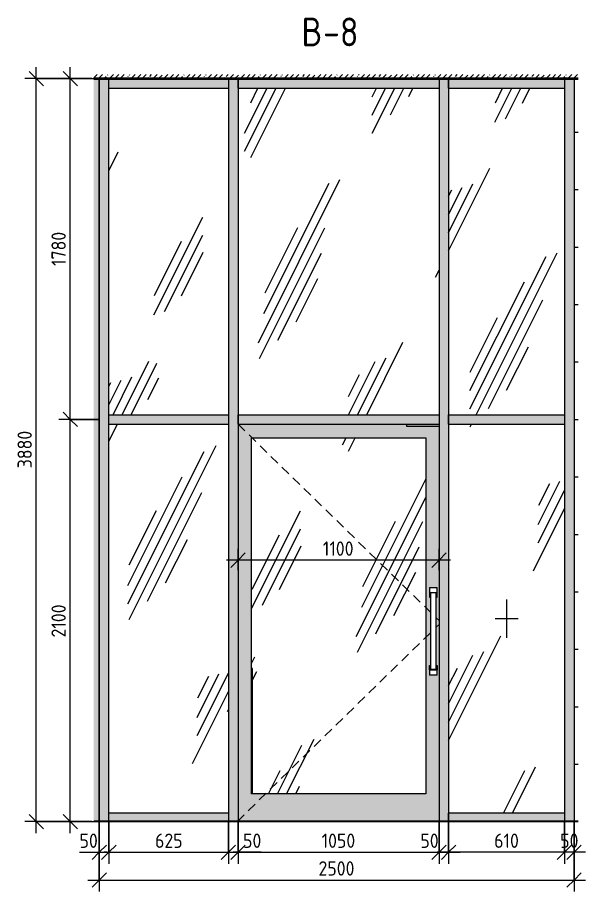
# Model space of a CAD drawing. Header units: millimetres. Extents: x 1724 to 30795, y -433 to 12638.
# Drawn here: x 21058 to 24025, y -365 to 4199 of the extents above; entities that cross this region are included whole.
import ezdxf

# ---------------------------------------------------------------- set-up
doc = ezdxf.new("R2010")
doc.units = ezdxf.units.MM
doc.linetypes.add('200_ШТРИХ_ш1п0_6_', pattern=[80, 50, -30])
for name, color, linetype, lineweight in [('A-ANNO-DIMS', 7, 'Continuous', 9), ('A-ANNO-DIMS-50', 7, 'Continuous', 9), ('A-DOOR', 7, 'Continuous', 9), ('A-DOOR-3', 7, '200_ШТРИХ_ш1п0_6_', 9), ('A-FLOR', 7, 'Continuous', 9), ('A-GLAZ', 7, 'Continuous', 9), ('A-GLAZ-CURT', 7, 'Continuous', 9), ('A-GLAZ-CWMG', 7, 'Continuous', 9), ('A-WALL-PATT', 7, 'Continuous', 9), ('G-ANNO-TEXT', 7, 'Continuous', 9), ('I-WALL', 7, 'Continuous', 9)]:
    doc.layers.add(name, color=color, linetype=linetype, lineweight=lineweight)
for name, color, linetype, lineweight, true_color in [('A-FLOR-1', 7, 'Continuous', 9, 0x787878), ('A-FLOR-FNSH-1', 7, 'Continuous', 25, 0x3c3c3c), ('A-FLOR-FNSH-2', 7, 'Continuous', 35, 0x3c3c3c)]:
    doc.layers.add(name, color=color, linetype=linetype, lineweight=lineweight, true_color=true_color)
doc.styles.add('GOST Common_1', font='GOST_Common.ttf', dxfattribs={"width": 0.9, "height": 150})
doc.styles.add('ISOCPEUR_1', font='isocpeur.ttf', dxfattribs={"width": 0.9, "height": 75})
doc.dimstyles.new('ISO-1_5', dxfattribs={"dimscale": 304.8, "dimtxt": 74.698588, "dimasz": 0.246063, "dimexe": 0.19685, "dimexo": 0, "dimgap": 0, "dimtad": 1, "dimdec": 0, "dimrnd": 10, "dimzin": 0, "dimdsep": 46, "dimtxsty": 'ISOCPEUR_1', "dimblk1": 'OBLIQUE', "dimblk2": 'OBLIQUE', "dimsah": 1, "dimcen": 0.09, "dimdle": 0.19685, "dimazin": 0, "dimtfac": 1, "dimtdec": 4, "dimtix": 1, "dimtmove": 0, "dimatfit": 3, "dimfxl": 1, "dimtvp": 1, "dimtolj": 1, "dimtzin": 0, "dimarcsym": 2})
doc.dimstyles.new('ISO-1_5_2', dxfattribs={"dimscale": 304.8, "dimtxt": 74.698588, "dimasz": 0.246063, "dimexe": 0.19685, "dimexo": 0, "dimgap": 0, "dimtad": 1, "dimdec": 0, "dimzin": 0, "dimdsep": 46, "dimtxsty": 'ISOCPEUR_1', "dimblk1": 'OBLIQUE', "dimblk2": 'OBLIQUE', "dimsah": 1, "dimcen": 0.09, "dimdle": 0.19685, "dimazin": 0, "dimtfac": 1, "dimtdec": 4, "dimtix": 1, "dimtmove": 1, "dimatfit": 3, "dimfxl": 1, "dimtvp": 1, "dimtolj": 1, "dimtzin": 0, "dimarcsym": 2})
doc.dimstyles.new('ISO-1_5_2_1', dxfattribs={"dimscale": 304.8, "dimtxt": 74.698588, "dimasz": 0.246063, "dimexe": 0.19685, "dimexo": 0, "dimgap": 0, "dimtad": 1, "dimdec": 0, "dimzin": 0, "dimdsep": 46, "dimtxsty": 'ISOCPEUR_1', "dimblk1": 'OBLIQUE', "dimblk2": 'OBLIQUE', "dimsah": 1, "dimcen": 0.09, "dimdle": 0.19685, "dimazin": 0, "dimtfac": 1, "dimtdec": 4, "dimtix": 1, "dimtmove": 0, "dimatfit": 3, "dimfxl": 1, "dimtvp": 1, "dimtolj": 1, "dimtzin": 0, "dimarcsym": 2})
doc.dimstyles.new('ISO-1_5_окр_100', dxfattribs={"dimscale": 304.8, "dimtxt": 74.698588, "dimasz": 0.246063, "dimexe": 0.19685, "dimexo": 0, "dimgap": 0, "dimtad": 1, "dimdec": 0, "dimrnd": 100, "dimzin": 0, "dimdsep": 46, "dimtxsty": 'ISOCPEUR_1', "dimblk1": 'OBLIQUE', "dimblk2": 'OBLIQUE', "dimsah": 1, "dimcen": 0.09, "dimdle": 0.19685, "dimazin": 0, "dimtfac": 1, "dimtdec": 4, "dimtix": 1, "dimtmove": 0, "dimatfit": 3, "dimfxl": 1, "dimtvp": 1, "dimtolj": 1, "dimtzin": 0, "dimarcsym": 2})
pattern_1 = [(63.435, (127, 63.5), (-511.167, 1533.495), [635, -381, 635, -381, -807.806]), (63.435, (127, 63.5), (-511.167, 1533.495), [-2032, 254, -553.806]), (63.435, (95.2, 95.2), (-511.167, 1533.495), [508, -635, 381, -381, -934.806]), (63.435, (95.2, 95.2), (-511.167, 1533.495), [-1905, 444.5, -490.306]), (63.435, (95.2, 190.5), (-511.167, 1533.495), [381, -762, 254, -381, -1061.806]), (63.435, (95.2, 190.5), (-511.167, 1533.495), [-1778, 571.5, -490.306]), (63.435, (190.5, 95.2), (-511.167, 1533.495), [381, -762, 317.5, -12809.31]), (63.435, (285.8, 190.5), (-511.167, 1533.495), [190.5, -952.5, 127, -12999.81]), (63.435, (127, 349.2), (-511.167, 1533.495), [127, -952.5, 127, -508, -1125.306]), (63.435, (127, 349.2), (-511.167, 1533.495), [-1714.5, 317.5, -807.806]), (63.435, (698.5, 254), (-511.167, 1533.495), [635, -952.5, 762, -503.006]), (63.435, (698.5, 158.8), (-511.167, 1533.495), [889, -635, 952.5, -376.006]), (63.435, (762, 190.5), (-511.167, 1533.495), [1016, -508, 762, -553.806]), (63.435, (857.2, 285.8), (-511.167, 1533.495), [635, -889, 508, -807.806]), (63.435, (762, 476.2), (-511.167, 1533.495), [317.5, -1270, 381, -871.306]), (63.435, (952.5, 381), (-511.167, 1533.495), [254, -1270, 254, -1061.806])]

# ---------------------------------------------------------------- blocks, each defined once
blk = doc.blocks.new('Прямоугольный импост - Импост структурный с накладкой - 160мм Темный-32302292-В-8')
at = {"layer": 'A-GLAZ-CWMG'}
blk.add_hatch(color=256, dxfattribs=at).paths.add_polyline_path([(-58180, 0), (-58130, 0), (-58130, 2100), (-58180, 2100), (-58180, 35)])
blk.add_line((-58180, 2100), (-58180, 0), dxfattribs=at)
blk = doc.blocks.new('PNS_Панель прямоугольная - Нр_Стекло - 40мм-32305525-В-8')
at = {"layer": 'A-GLAZ-CURT'}
h = blk.add_hatch(dxfattribs=at)
h.set_pattern_fill('FP_1', color=256, style=0, pattern_type=2)
h.set_pattern_definition(pattern_1)
h.paths.add_polyline_path([(-58180, 45), (-58180, 2075), (-58785, 2075), (-58785, 45), (-58740.5, 45)])
at = {"layer": 'A-GLAZ'}
for p, q in [((-58482.5, 1160), (-58482.5, 960)), ((-58542.5, 1060), (-58422.5, 1060))]:
    blk.add_line(p, q, dxfattribs=at)
blk = doc.blocks.new('Прямоугольный импост - Импост структурный с накладкой - 160мм Темный-32305520-В-8')
at = {"layer": 'A-GLAZ-CWMG'}
blk.add_hatch(color=256, dxfattribs=at).paths.add_polyline_path([(-59373.2, 3830), (-58835, 3830), (-58835, 3880), (-59885, 3880), (-59885, 3830)])
for p, q in [((-59885, 3830), (-59885, 3880)), ((-58835, 3880), (-58835, 3830)), ((-59885, 3830), (-58835, 3830))]:
    blk.add_line(p, q, dxfattribs=at)
blk = doc.blocks.new('Прямоугольный импост - Импост структурный с накладкой - 160мм Темный-32302294-В-8')
at = {"layer": 'A-GLAZ-CWMG'}
blk.add_hatch(color=256, dxfattribs=at).paths.add_polyline_path([(-58785, 0), (-58785, 2100), (-58835, 2100), (-58835, 0), (-58795, 0)])
for p, q in [((-58835, 2100), (-58835, 0)), ((-58785, 2100), (-58785, 0))]:
    blk.add_line(p, q, dxfattribs=at)
blk = doc.blocks.new('Дверь_Витражная_остекление_ - В-6 витраж-32305533-В-8')
at = {"layer": 'A-DOOR'}
h = blk.add_hatch(color=256, dxfattribs=at)
h.paths.add_polyline_path([(-59815, 0), (-58835, 0), (-58835, 2065), (-59005, 2065), (-59005, 2075), (-59885, 2075), (-59885, 0), (-59862, 0)])
h.paths.add_polyline_path([(-59810, 145), (-59815, 145), (-59815, 2005), (-58905, 2005), (-58905, 145), (-59373.2, 145)])
h.paths.add_polyline_path([(-58865, 765), (-58885, 765), (-58885, 815), (-58880, 815), (-58880, 1172.5), (-58885, 1172.5), (-58885, 1222.5), (-58845, 1222.5), (-58845, 1172.5), (-58850, 1172.5), (-58850, 815), (-58845, 815), (-58845, 765), (-58859.8, 765)])
blk.add_hatch(color=256, dxfattribs=at).paths.add_polyline_path([(-58835, 2065), (-58835, 2075), (-59005, 2075), (-59005, 2065), (-58845, 2065)])
h = blk.add_hatch(dxfattribs=at)
h.set_pattern_fill('FP_1', color=256, style=0, pattern_type=2)
h.set_pattern_definition(pattern_1)
h.paths.add_polyline_path([(-59373.2, 145), (-58905, 145), (-58905, 2005), (-59815, 2005), (-59815, 800), (-59810, 800), (-59810, 145)])
for p, q in [((-59005, 2075), (-59005, 2065)), ((-59005, 2065), (-58835, 2065)), ((-59815, 145), (-59815, 2005)), ((-59815, 2005), (-58905, 2005)), ((-58905, 2005), (-58905, 145)), ((-58885, 1222.5), (-58885, 1195)), ((-58885, 1222.5), (-58845, 1222.5)), ((-58845, 1195), (-58885, 1195)), ((-58885, 1195), (-58885, 1172.5)), ((-58880, 1195), (-58880, 795)), ((-58850, 795), (-58850, 1195)), ((-58845, 1195), (-58845, 1222.5)), ((-58845, 1172.5), (-58845, 1195)), ((-58885, 1172.5), (-58880, 1172.5)), ((-58850, 1172.5), (-58845, 1172.5)), ((-58885, 792.5), (-58885, 815)), ((-58885, 815), (-58880, 815)), ((-58885, 792.5), (-58885, 765)), ((-58885, 792.5), (-58845, 792.5)), ((-58850, 795), (-58880, 795)), ((-58850, 815), (-58845, 815)), ((-58845, 815), (-58845, 792.5)), ((-58845, 765), (-58845, 792.5)), ((-58845, 765), (-58885, 765)), ((-58905, 145), (-59815, 145))]:
    blk.add_line(p, q, dxfattribs=at)
at = {"layer": 'A-DOOR-3'}
for p, q in [((-59884.8, 2075), (-58880, 1093.7)), ((-58850, 1064.4), (-58835, 1049.8)), ((-58835, 1030.2), (-58850, 1015.6)), ((-58880, 986.3), (-59885, 4.8))]:
    blk.add_line(p, q, dxfattribs=at)
blk = doc.blocks.new('Прямоугольный импост - Импост структурный с накладкой - 160мм Темный-32304617-В-8')
at = {"layer": 'A-GLAZ-CWMG'}
blk.add_hatch(color=256, dxfattribs=at).paths.add_polyline_path([(-59935, 3830), (-59935, 3880), (-60560, 3880), (-60560, 3830)])
for p, q in [((-60560, 3830), (-60560, 3880)), ((-59935, 3880), (-59935, 3830)), ((-60560, 3830), (-59935, 3830))]:
    blk.add_line(p, q, dxfattribs=at)
blk = doc.blocks.new('Прямоугольный импост - Импост структурный с накладкой - 160мм Темный-32305521-В-8')
at = {"layer": 'A-GLAZ-CWMG'}
blk.add_hatch(color=256, dxfattribs=at).paths.add_polyline_path([(-58710, 0), (-58180, 0), (-58180, 45), (-58785, 45), (-58785, 0), (-58740.5, 0)])
for p, q in [((-58785, 0), (-58785, 45)), ((-58180, 45), (-58785, 45)), ((-58180, 45), (-58180, 0))]:
    blk.add_line(p, q, dxfattribs=at)
blk = doc.blocks.new('Системная панель - Стекло - 70мм-32304938-В-8')
at = {"layer": 'A-GLAZ-CURT'}
h = blk.add_hatch(dxfattribs=at)
h.set_pattern_fill('FP_1', color=256, style=0, pattern_type=2)
h.set_pattern_definition(pattern_1)
h.paths.add_polyline_path([(-60560, 45), (-59935, 45), (-59935, 2075), (-60560, 2075), (-60560, 1950.3)])
blk = doc.blocks.new('Прямоугольный импост - Импост структурный с накладкой - 160мм Темный-32304618-В-8')
at = {"layer": 'A-GLAZ-CWMG'}
blk.add_hatch(color=256, dxfattribs=at).paths.add_polyline_path([(-60560, 0), (-59935, 0), (-59935, 45), (-60560, 45), (-60560, 35)])
for p, q in [((-60560, 0), (-60560, 45)), ((-59935, 45), (-60560, 45)), ((-59935, 45), (-59935, 0))]:
    blk.add_line(p, q, dxfattribs=at)
blk = doc.blocks.new('Прямоугольный импост - Импост структурный с накладкой - 160мм Темный-32305522-В-8')
at = {"layer": 'A-GLAZ-CWMG'}
blk.add_hatch(color=256, dxfattribs=at).paths.add_polyline_path([(-58785, 3830), (-58180, 3830), (-58180, 3880), (-58785, 3880), (-58785, 3840)])
for p, q in [((-58785, 3830), (-58785, 3880)), ((-58180, 3880), (-58180, 3830)), ((-58785, 3830), (-58180, 3830))]:
    blk.add_line(p, q, dxfattribs=at)
blk = doc.blocks.new('Прямоугольный импост - Импост структурный с накладкой - 160мм Темный-32304527-В-8')
at = {"layer": 'A-GLAZ-CWMG'}
blk.add_hatch(color=256, dxfattribs=at).paths.add_polyline_path([(-60560, 2100), (-60560, 3880), (-60610, 3880), (-60610, 2100), (-60570, 2100)])
for p, q in [((-60610, 2100), (-60610, 3880)), ((-60560, 2100), (-60560, 3880))]:
    blk.add_line(p, q, dxfattribs=at)
blk = doc.blocks.new('Системная панель - Стекло - 40мм-32304939-В-8')
at = {"layer": 'A-GLAZ-CURT'}
h = blk.add_hatch(dxfattribs=at)
h.set_pattern_fill('FP_1', color=256, style=0, pattern_type=2)
h.set_pattern_definition(pattern_1)
h.paths.add_polyline_path([(-60560, 2125), (-59935, 2125), (-59935, 3830), (-60560, 3830)])
blk = doc.blocks.new('Системная панель - Стекло - 40мм-32305850-В-8')
at = {"layer": 'A-GLAZ-CURT'}
h = blk.add_hatch(dxfattribs=at)
h.set_pattern_fill('FP_1', color=256, style=0, pattern_type=2)
h.set_pattern_definition(pattern_1)
h.paths.add_polyline_path([(-59373.2, 2125), (-58835, 2125), (-58835, 3830), (-59885, 3830), (-59885, 2125), (-59715, 2125)])
blk = doc.blocks.new('Системная панель - Стекло - 40мм-32305851-В-8')
at = {"layer": 'A-GLAZ-CURT'}
h = blk.add_hatch(dxfattribs=at)
h.set_pattern_fill('FP_1', color=256, style=0, pattern_type=2)
h.set_pattern_definition(pattern_1)
h.paths.add_polyline_path([(-58785, 2125), (-58180, 2125), (-58180, 3830), (-58785, 3830)])
blk = doc.blocks.new('Прямоугольный импост - Импост структурный с накладкой - 160мм Темный-32304531-В-8')
at = {"layer": 'A-GLAZ-CWMG'}
blk.add_hatch(color=256, dxfattribs=at).paths.add_polyline_path([(-58170, 2100), (-58130, 2100), (-58130, 3880), (-58180, 3880), (-58180, 2100)])
blk.add_line((-58180, 3880), (-58180, 2100), dxfattribs=at)
blk = doc.blocks.new('Прямоугольный импост - Импост структурный с накладкой - 160мм Темный-32304526-В-8')
at = {"layer": 'A-GLAZ-CWMG'}
blk.add_hatch(color=256, dxfattribs=at).paths.add_polyline_path([(-58825, 2100), (-58785, 2100), (-58785, 3880), (-58835, 3880), (-58835, 2100)])
for p, q in [((-58835, 3880), (-58835, 2100)), ((-58785, 3880), (-58785, 2100))]:
    blk.add_line(p, q, dxfattribs=at)
blk = doc.blocks.new('Прямоугольный импост - Импост структурный с накладкой - 160мм Темный-32302318-В-8')
at = {"layer": 'A-GLAZ-CWMG'}
blk.add_hatch(color=256, dxfattribs=at).paths.add_polyline_path([(-60590, 0), (-60560, 0), (-60560, 2100), (-60610, 2100), (-60610, 0)])
for p, q in [((-60610, 0), (-60610, 2100)), ((-60560, 0), (-60560, 2100))]:
    blk.add_line(p, q, dxfattribs=at)
blk = doc.blocks.new('Прямоугольный импост - Импост структурный с накладкой - 160мм Темный-32304619-В-8')
at = {"layer": 'A-GLAZ-CWMG'}
blk.add_hatch(color=256, dxfattribs=at).paths.add_polyline_path([(-59935, 2075), (-59935, 2125), (-60560, 2125), (-60560, 2075)])
for p, q in [((-60560, 2075), (-60560, 2125)), ((-60560, 2125), (-59935, 2125)), ((-59935, 2125), (-59935, 2075)), ((-60560, 2075), (-59935, 2075))]:
    blk.add_line(p, q, dxfattribs=at)
blk = doc.blocks.new('Прямоугольный импост - Импост структурный с накладкой - 160мм Темный-32305523-В-8')
at = {"layer": 'A-GLAZ-CWMG'}
blk.add_hatch(color=256, dxfattribs=at).paths.add_polyline_path([(-58905, 2075), (-58835, 2075), (-58835, 2125), (-59885, 2125), (-59885, 2075), (-59373.2, 2075)])
for p, q in [((-59885, 2075), (-59885, 2125)), ((-59885, 2125), (-58835, 2125)), ((-58835, 2125), (-58835, 2075)), ((-59885, 2075), (-58835, 2075))]:
    blk.add_line(p, q, dxfattribs=at)
blk = doc.blocks.new('Прямоугольный импост - Импост структурный с накладкой - 160мм Темный-32305524-В-8')
at = {"layer": 'A-GLAZ-CWMG'}
blk.add_hatch(color=256, dxfattribs=at).paths.add_polyline_path([(-58180, 2075), (-58180, 2125), (-58785, 2125), (-58785, 2075)])
for p, q in [((-58785, 2075), (-58785, 2125)), ((-58785, 2125), (-58180, 2125)), ((-58180, 2125), (-58180, 2075)), ((-58785, 2075), (-58180, 2075))]:
    blk.add_line(p, q, dxfattribs=at)
blk = doc.blocks.new('DIMBLOCK106-В-8')
at = {"layer": 'A-ANNO-DIMS-50'}
for p, q in [((21156.5, -60), (21156.5, 3940)), ((21447.4, 3880), (21096.5, 3880)), ((21156.5, 3880), (21457.3, 3880)), ((21447.4, 0), (21096.5, 0)), ((21156.5, 0), (21457.3, 0))]:
    blk.add_line(p, q, dxfattribs=at)
at = {"layer": 'A-ANNO-DIMS-50', "lineweight": 20}
for p, q in [((21156.5, 3880), (21119, 3917.5)), ((21156.5, 3880), (21194, 3842.5)), ((21156.5, 0), (21119, 37.5)), ((21156.5, 0), (21194, -37.5))]:
    blk.add_line(p, q, dxfattribs=at)
at = {"layer": 'A-ANNO-DIMS-50', "color": 0, "insert": (21058.5, 1845.2), "char_height": 75, "width": 227.543, "attachment_point": 1, "rotation": 90, "line_spacing_factor": 1.149209, "style": 'ISOCPEUR_1'}
blk.add_mtext('3880', dxfattribs=at)
blk = doc.blocks.new('_Oblique')
at = {"color": 0, "linetype": 'ByBlock', "lineweight": -2}
blk.add_line((-0.5, -0.5), (0.5, 0.5), dxfattribs=at)
blk = doc.blocks.new('DIMBLOCK107-В-8')
at = {"layer": 'A-ANNO-DIMS-50'}
for p, q in [((21485.4, 2100), (21273.6, 2100)), ((21333.6, -60), (21333.6, 2100)), ((21333.6, 2100), (21485.4, 2100)), ((21447.4, 0), (21273.6, 0)), ((21333.6, 0), (21457.3, 0))]:
    blk.add_line(p, q, dxfattribs=at)
at = {"layer": 'A-ANNO-DIMS-50', "lineweight": 20}
for p, q in [((21333.6, 2100), (21296.1, 2137.5)), ((21333.6, 2100), (21371.1, 2062.5)), ((21333.6, 0), (21296.1, 37.5)), ((21333.6, 0), (21371.1, -37.5))]:
    blk.add_line(p, q, dxfattribs=at)
at = {"layer": 'A-ANNO-DIMS-50', "color": 0, "insert": (21235.7, 961.7), "char_height": 75, "width": 212.029, "attachment_point": 1, "rotation": 90, "line_spacing_factor": 1.149209, "style": 'ISOCPEUR_1'}
blk.add_mtext('2100', dxfattribs=at)
blk = doc.blocks.new('DIMBLOCK108-В-8')
at = {"layer": 'A-ANNO-DIMS-50'}
for p, q in [((21333.6, 2100), (21333.6, 3940)), ((21447.4, 3880), (21273.6, 3880)), ((21333.6, 3880), (21457.3, 3880)), ((21485.4, 2100), (21273.6, 2100)), ((21333.6, 2100), (21485.4, 2100))]:
    blk.add_line(p, q, dxfattribs=at)
at = {"layer": 'A-ANNO-DIMS-50', "lineweight": 20}
for p, q in [((21333.6, 3880), (21296.1, 3917.5)), ((21333.6, 3880), (21371.1, 3842.5)), ((21333.6, 2100), (21296.1, 2137.5)), ((21333.6, 2100), (21371.1, 2062.5))]:
    blk.add_line(p, q, dxfattribs=at)
at = {"layer": 'A-ANNO-DIMS-50', "color": 0, "insert": (21235.7, 2901.7), "char_height": 75, "width": 212.029, "attachment_point": 1, "rotation": 90, "line_spacing_factor": 1.149209, "style": 'ISOCPEUR_1'}
blk.add_mtext('1780', dxfattribs=at)
blk = doc.blocks.new('DIMBLOCK109-В-8')
at = {"layer": 'A-ANNO-DIMS-50'}
for p, q in [((21485.4, -160.2), (21485.4, -0.1)), ((21485.4, -5), (21485.4, -220.2)), ((21535.4, -160.2), (21535.4, -0.1)), ((21535.4, -5), (21535.4, -220.2)), ((21382.4, -160.2), (21527.2, -160.2)), ((21425.4, -160.2), (21535.4, -160.2)), ((21527.2, -160.2), (21510.4, -160.2))]:
    blk.add_line(p, q, dxfattribs=at)
at = {"layer": 'A-ANNO-DIMS-50', "lineweight": 20}
for p, q in [((21485.4, -160.2), (21522.9, -122.7)), ((21535.4, -160.2), (21572.9, -122.7)), ((21485.4, -160.2), (21447.9, -197.7)), ((21535.4, -160.2), (21497.9, -197.7))]:
    blk.add_line(p, q, dxfattribs=at)
at = {"layer": 'A-ANNO-DIMS-50', "color": 0, "insert": (21382.4, -62.2), "char_height": 75, "width": 113.772, "attachment_point": 1, "line_spacing_factor": 1.149209, "style": 'ISOCPEUR_1'}
blk.add_mtext('50', dxfattribs=at)
blk = doc.blocks.new('DIMBLOCK110-В-8')
at = {"layer": 'A-ANNO-DIMS-50'}
for p, q in [((21535.4, -160.2), (21535.4, -0.1)), ((21535.4, -5), (21535.4, -220.2)), ((22160.4, -160.2), (22160.4, -0.1)), ((22160.4, -5), (22160.4, -220.2)), ((21535.4, -160.2), (22160.4, -160.2))]:
    blk.add_line(p, q, dxfattribs=at)
at = {"layer": 'A-ANNO-DIMS-50', "lineweight": 20}
for p, q in [((21535.4, -160.2), (21572.9, -122.7)), ((22160.4, -160.2), (22197.9, -122.7)), ((21535.4, -160.2), (21497.9, -197.7)), ((22160.4, -160.2), (22122.9, -197.7))]:
    blk.add_line(p, q, dxfattribs=at)
at = {"layer": 'A-ANNO-DIMS-50', "color": 0, "insert": (21776.8, -62.2), "char_height": 75, "width": 170.658, "attachment_point": 1, "line_spacing_factor": 1.149209, "style": 'ISOCPEUR_1'}
blk.add_mtext('625', dxfattribs=at)
blk = doc.blocks.new('DIMBLOCK111-В-8')
at = {"layer": 'A-ANNO-DIMS-50'}
for p, q in [((22160.4, -160.2), (22160.4, -0.1)), ((22160.4, -5), (22160.4, -220.2)), ((22210.4, -160.2), (22210.4, -0.1)), ((22210.4, -5), (22210.4, -220.2)), ((22160.4, -160.2), (22210.4, -160.2)), ((22186.6, -160.2), (22185.4, -160.2)), ((22331.4, -160.2), (22186.6, -160.2))]:
    blk.add_line(p, q, dxfattribs=at)
at = {"layer": 'A-ANNO-DIMS-50', "lineweight": 20}
for p, q in [((22160.4, -160.2), (22197.9, -122.7)), ((22210.4, -160.2), (22247.9, -122.7)), ((22160.4, -160.2), (22122.9, -197.7)), ((22210.4, -160.2), (22172.9, -197.7))]:
    blk.add_line(p, q, dxfattribs=at)
at = {"layer": 'A-ANNO-DIMS-50', "color": 0, "insert": (22236.6, -62.2), "char_height": 75, "width": 113.772, "attachment_point": 1, "line_spacing_factor": 1.149209, "style": 'ISOCPEUR_1'}
blk.add_mtext('50', dxfattribs=at)
blk = doc.blocks.new('DIMBLOCK112-В-8')
at = {"layer": 'A-ANNO-DIMS-50'}
for p, q in [((22210.4, -160.2), (22210.4, -0.1)), ((22210.4, -5), (22210.4, -220.2)), ((23260.4, -160.2), (23260.4, -0.1)), ((23260.4, -5), (23260.4, -220.2)), ((22210.4, -160.2), (23260.4, -160.2))]:
    blk.add_line(p, q, dxfattribs=at)
at = {"layer": 'A-ANNO-DIMS-50', "lineweight": 20}
for p, q in [((22210.4, -160.2), (22247.9, -122.7)), ((23260.4, -160.2), (23297.9, -122.7)), ((22210.4, -160.2), (22172.9, -197.7)), ((23260.4, -160.2), (23222.9, -197.7))]:
    blk.add_line(p, q, dxfattribs=at)
at = {"layer": 'A-ANNO-DIMS-50', "color": 0, "insert": (22647, -62.2), "char_height": 75, "width": 212.029, "attachment_point": 1, "line_spacing_factor": 1.149209, "style": 'ISOCPEUR_1'}
blk.add_mtext('1050', dxfattribs=at)
blk = doc.blocks.new('DIMBLOCK113-В-8')
at = {"layer": 'A-ANNO-DIMS-50'}
for p, q in [((23260.4, -160.2), (23260.4, -0.1)), ((23260.4, -5), (23260.4, -220.2)), ((23310.4, -160.2), (23310.4, -0.1)), ((23310.4, -5), (23310.4, -220.2)), ((23162.8, -160.2), (23307.7, -160.2)), ((23260.4, -160.2), (23370.4, -160.2)), ((23307.7, -160.2), (23285.4, -160.2))]:
    blk.add_line(p, q, dxfattribs=at)
at = {"layer": 'A-ANNO-DIMS-50', "lineweight": 20}
for p, q in [((23260.4, -160.2), (23297.9, -122.7)), ((23310.4, -160.2), (23347.9, -122.7)), ((23260.4, -160.2), (23222.9, -197.7)), ((23310.4, -160.2), (23272.9, -197.7))]:
    blk.add_line(p, q, dxfattribs=at)
at = {"layer": 'A-ANNO-DIMS-50', "color": 0, "insert": (23162.8, -62.2), "char_height": 75, "width": 113.772, "attachment_point": 1, "line_spacing_factor": 1.149209, "style": 'ISOCPEUR_1'}
blk.add_mtext('50', dxfattribs=at)
blk = doc.blocks.new('DIMBLOCK114-В-8')
at = {"layer": 'A-ANNO-DIMS-50'}
for p, q in [((23965.4, 0), (23965.4, -220.2)), ((23965.4, -160.2), (23965.4, 0)), ((23915.4, -160.2), (23915.4, -0.1)), ((23915.4, -5), (23915.4, -220.2)), ((24025.4, -160.2), (23915.4, -160.2))]:
    blk.add_line(p, q, dxfattribs=at)
at = {"layer": 'A-ANNO-DIMS-50', "lineweight": 20}
for p, q in [((23915.4, -160.2), (23952.9, -122.7)), ((23965.4, -160.2), (24002.9, -122.7)), ((23915.4, -160.2), (23877.9, -197.7)), ((23965.4, -160.2), (23927.9, -197.7))]:
    blk.add_line(p, q, dxfattribs=at)
at = {"layer": 'A-ANNO-DIMS-50', "color": 0, "insert": (23893, -62.2), "char_height": 75, "width": 113.772, "attachment_point": 1, "line_spacing_factor": 1.149209, "style": 'ISOCPEUR_1'}
blk.add_mtext('50', dxfattribs=at)
blk = doc.blocks.new('DIMBLOCK115-В-8')
at = {"layer": 'A-ANNO-DIMS-50'}
for p, q in [((23310.4, -160.2), (23310.4, -0.1)), ((23310.4, -5), (23310.4, -220.2)), ((23915.4, -160.2), (23915.4, -0.1)), ((23915.4, -5), (23915.4, -220.2)), ((23915.4, -160.2), (23250.4, -160.2))]:
    blk.add_line(p, q, dxfattribs=at)
at = {"layer": 'A-ANNO-DIMS-50', "lineweight": 20}
for p, q in [((23310.4, -160.2), (23347.9, -122.7)), ((23915.4, -160.2), (23952.9, -122.7)), ((23310.4, -160.2), (23272.9, -197.7)), ((23915.4, -160.2), (23877.9, -197.7))]:
    blk.add_line(p, q, dxfattribs=at)
at = {"layer": 'A-ANNO-DIMS-50', "color": 0, "insert": (23548.2, -62.2), "char_height": 75, "width": 155.143, "attachment_point": 1, "line_spacing_factor": 1.149209, "style": 'ISOCPEUR_1'}
blk.add_mtext('610', dxfattribs=at)
blk = doc.blocks.new('DIMBLOCK116-В-8')
at = {"layer": 'A-ANNO-DIMS-50'}
for p, q in [((23965.4, 0), (23965.4, -365)), ((23965.4, -305), (23965.4, 0)), ((21485.4, -305), (21485.4, -0.1)), ((21485.4, -5), (21485.4, -365)), ((21425.4, -305), (24025.4, -305))]:
    blk.add_line(p, q, dxfattribs=at)
at = {"layer": 'A-ANNO-DIMS-50', "lineweight": 20}
for p, q in [((21485.4, -305), (21522.9, -267.5)), ((23965.4, -305), (24002.9, -267.5)), ((21485.4, -305), (21447.9, -342.5)), ((23965.4, -305), (23927.9, -342.5))]:
    blk.add_line(p, q, dxfattribs=at)
at = {"layer": 'A-ANNO-DIMS-50', "color": 0, "insert": (22630.6, -207), "char_height": 75, "width": 227.543, "attachment_point": 1, "line_spacing_factor": 1.149209, "style": 'ISOCPEUR_1'}
blk.add_mtext('2500', dxfattribs=at)
blk = doc.blocks.new('DIMBLOCK117-В-8')
at = {"layer": 'A-ANNO-DIMS-50'}
for p, q in [((22210.4, 1312.3), (22210.4, 1425.3)), ((23260.4, 1312.3), (23260.4, 1425.3)), ((23320.4, 1365.3), (22150.4, 1365.3)), ((22210.4, 1365.3), (22210.4, 1312.3)), ((23260.4, 1365.3), (23260.4, 1312.3))]:
    blk.add_line(p, q, dxfattribs=at)
at = {"layer": 'A-ANNO-DIMS-50', "lineweight": 20}
for p, q in [((22210.4, 1365.3), (22247.9, 1402.8)), ((23260.4, 1365.3), (23297.9, 1402.8)), ((22210.4, 1365.3), (22172.9, 1327.8)), ((23260.4, 1365.3), (23222.9, 1327.8))]:
    blk.add_line(p, q, dxfattribs=at)
at = {"layer": 'A-ANNO-DIMS-50', "color": 0, "insert": (22653.5, 1463.3), "char_height": 75, "width": 196.515, "attachment_point": 1, "line_spacing_factor": 1.149209, "style": 'ISOCPEUR_1'}
blk.add_mtext('1100', dxfattribs=at)

msp = doc.modelspace()

# ---------------------------------------------------------------- hatches: boundary and pattern name
at = {"layer": 'A-FLOR-1'}
h = msp.add_hatch(dxfattribs=at)
h.set_pattern_fill('FP_7', color=256, style=0, pattern_type=2)
h.set_pattern_definition([(45, (82095.38, 0), (-28.51196, 28.51196), []), (45, (82123.89, 0), (-28.51196, 28.51196), [50.403, -10.081, 1.676, -8.404])])
h.paths.add_polyline_path([(23987.6, 3880), (23987.6, 3900.9), (21456.7, 3900.9), (21456.7, 3880), (22722.1, 3880)])
at = {"layer": 'A-WALL-PATT'}
h = msp.add_hatch(dxfattribs=at)
h.set_pattern_fill('FP_8', color=256, style=0, pattern_type=2)
h.set_pattern_definition([(90, (24155.38, 0), (-300, 2e-14), []), (180, (24155.38, 0), (-4e-14, -300), [])])
h.paths.add_polyline_path([(23965.4, 0), (23987.6, 0), (23987.6, 3880), (23965.4, 3880), (23965.4, 487.4)])
at = {"layer": 'I-WALL'}
msp.add_hatch(color=256, dxfattribs=at).paths.add_polyline_path([(21456.7, 0), (21485.4, 0), (21485.4, 3880), (21456.7, 3880), (21456.7, 137)])

# ---------------------------------------------------------------- linework, layer by layer
at = {"layer": 'A-FLOR'}
msp.add_line((23987.6, -0.1), (21456.7, -0.1), dxfattribs=at)
at = {"layer": 'A-FLOR-FNSH-1'}
msp.add_line((23987.6, 0), (21456.7, 0), dxfattribs=at)
at = {"layer": 'A-FLOR-FNSH-2'}
msp.add_line((21456.7, 3880), (23987.6, 3880), dxfattribs=at)
at = {"layer": 'I-WALL'}
for p, q in [((21485.4, 3880), (21485.4, 0)), ((23965.4, 3880), (23965.4, 0)), ((22285.4, 800), (22280.4, 800)), ((22285.4, 145), (22285.4, 800))]:
    msp.add_line(p, q, dxfattribs=at)

# ---------------------------------------------------------------- block references
at = {"layer": 'A-DOOR'}
msp.add_blockref('Дверь_Витражная_остекление_ - В-6 витраж-32305533-В-8', (82095.4, 0), dxfattribs=at)
at = {"layer": 'A-GLAZ-CURT'}
for name in ['Системная панель - Стекло - 40мм-32304939-В-8', 'Системная панель - Стекло - 40мм-32305850-В-8', 'Системная панель - Стекло - 40мм-32305851-В-8', 'Системная панель - Стекло - 70мм-32304938-В-8', 'PNS_Панель прямоугольная - Нр_Стекло - 40мм-32305525-В-8']:
    msp.add_blockref(name, (82095.4, 0), dxfattribs=at)
at = {"layer": 'A-GLAZ-CWMG'}
for name, p in [('Прямоугольный импост - Импост структурный с накладкой - 160мм Темный-32304527-В-8', (82095.4, 0)), ('Прямоугольный импост - Импост структурный с накладкой - 160мм Темный-32304617-В-8', (82095.4, 0)), ('Прямоугольный импост - Импост структурный с накладкой - 160мм Темный-32304526-В-8', (80995.4, 0)), ('Прямоугольный импост - Импост структурный с накладкой - 160мм Темный-32305520-В-8', (82095.4, 0)), ('Прямоугольный импост - Импост структурный с накладкой - 160мм Темный-32304526-В-8', (82095.4, 0)), ('Прямоугольный импост - Импост структурный с накладкой - 160мм Темный-32305522-В-8', (82095.4, 0)), ('Прямоугольный импост - Импост структурный с накладкой - 160мм Темный-32304531-В-8', (82095.4, 0)), ('Прямоугольный импост - Импост структурный с накладкой - 160мм Темный-32302318-В-8', (82095.4, 0)), ('Прямоугольный импост - Импост структурный с накладкой - 160мм Темный-32304619-В-8', (82095.4, 0)), ('Прямоугольный импост - Импост структурный с накладкой - 160мм Темный-32302294-В-8', (80995.4, 0)), ('Прямоугольный импост - Импост структурный с накладкой - 160мм Темный-32305523-В-8', (82095.4, 0)), ('Прямоугольный импост - Импост структурный с накладкой - 160мм Темный-32302294-В-8', (82095.4, 0)), ('Прямоугольный импост - Импост структурный с накладкой - 160мм Темный-32305524-В-8', (82095.4, 0)), ('Прямоугольный импост - Импост структурный с накладкой - 160мм Темный-32302292-В-8', (82095.4, 0)), ('Прямоугольный импост - Импост структурный с накладкой - 160мм Темный-32304618-В-8', (82095.4, 0)), ('Прямоугольный импост - Импост структурный с накладкой - 160мм Темный-32305521-В-8', (82095.4, 0))]:
    msp.add_blockref(name, p, dxfattribs=at)

# ---------------------------------------------------------------- texts
at = {"layer": 'G-ANNO-TEXT', "char_height": 150, "attachment_point": 1, "style": 'GOST Common_1'}
for s, insert, width in [('-8', (22654.7, 4198.8), 230.886), ('\\fGOST Common|b0|i0|c204|p34|;\\W.9;В', (22541.5, 4198.8), 137.089)]:
    msp.add_mtext(s, dxfattribs=dict(at, insert=insert, width=width))

# ---------------------------------------------------------------- dimensions: what is measured, and where the dimension line sits
at = {"layer": 'A-ANNO-DIMS'}
for base, p1, p2, override, picture, middle in [((21156.5, 3880), (21447.4, 0), (21447.4, 3880), {"dimpost": '<>', "dimfxl": 3880}, 'DIMBLOCK106-В-8', (21119, 1940)), ((21333.6, 3880), (21485.4, 2100), (21447.4, 3880), {"dimpost": '<>', "dimfxl": 1780.405912}, 'DIMBLOCK108-В-8', (21296.1, 2990)), ((21333.6, 2100), (21447.4, 0), (21485.4, 2100), {"dimpost": '<>', "dimfxl": 2100.34407}, 'DIMBLOCK107-В-8', (21296.1, 1050))]:
    dim = msp.add_linear_dim(base=base, p1=p1, p2=p2, angle=90, dimstyle='ISO-1_5', override=override, dxfattribs=at)
    dim.commit()
    dim.dimension.update_dxf_attribs({"geometry": picture, "text_midpoint": middle})
for base, p1, p2, dimstyle, override, picture, middle in [((22210.4, 1365.3), (23260.4, 1312.3), (22210.4, 1312.3), 'ISO-1_5_окр_100', {"dimpost": '<>', "dimfxl": 1050}, 'DIMBLOCK117-В-8', (22735.4, 1402.8)), ((23965.4, -305), (21485.4, -5), (23965.4, 0), 'ISO-1_5_окр_100', {"dimpost": '<>', "dimfxl": 2480.00504}, 'DIMBLOCK116-В-8', (22725.4, -267.5)), ((23915.4, -160.2), (23965.4, 0), (23915.4, -5), 'ISO-1_5', {"dimpost": '<>', "dimfxl": 50.249378}, 'DIMBLOCK114-В-8', (23940.4, -122.7)), ((22160.4, -160.2), (21535.4, -5), (22160.4, -5), 'ISO-1_5_2_1', {"dimpost": '<>', "dimfxl": 625}, 'DIMBLOCK110-В-8', (21847.9, -122.7)), ((23260.4, -160.2), (22210.4, -5), (23260.4, -5), 'ISO-1_5_2_1', {"dimpost": '<>', "dimfxl": 1050}, 'DIMBLOCK112-В-8', (22735.4, -122.7)), ((23310.4, -160.2), (23915.4, -5), (23310.4, -5), 'ISO-1_5', {"dimpost": '<>', "dimfxl": 605}, 'DIMBLOCK115-В-8', (23612.9, -122.7))]:
    dim = msp.add_linear_dim(base=base, p1=p1, p2=p2, dimstyle=dimstyle, override=override, dxfattribs=at)
    dim.commit()
    dim.dimension.update_dxf_attribs({"geometry": picture, "text_midpoint": middle})
for base, p1, p2, picture, middle in [((21535.4, -160.2), (21485.4, -5), (21535.4, -5), 'DIMBLOCK109-В-8', (21439.3, -112.2)), ((22210.4, -160.2), (22160.4, -5), (22210.4, -5), 'DIMBLOCK111-В-8', (22293.5, -112.2)), ((23310.4, -160.2), (23260.4, -5), (23310.4, -5), 'DIMBLOCK113-В-8', (23219.7, -112.2))]:
    dim = msp.add_linear_dim(base=base, p1=p1, p2=p2, dimstyle='ISO-1_5_2', override={"dimpost": '<>', "dimfxl": 50}, dxfattribs=at)
    dim.commit()
    dim.dimension.update_dxf_attribs({"geometry": picture, "text_midpoint": middle, "dimtype": 160})

doc.saveas('drawing.dxf')
